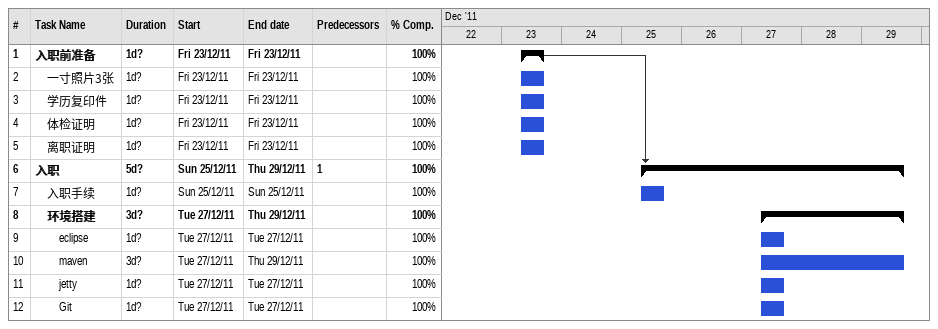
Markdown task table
| ID | Level | Task | Duration | Start | Finish | Predecessors | % complete |
|---|---|---|---|---|---|---|---|
| 1 | 1 | **入职前准备** | 1d? | 2011-12-23 | 2011-12-23 |  | 100 |
| 2 | 2 | 一寸照片3张 | 1d? | 2011-12-23 | 2011-12-23 |  | 100 |
| 3 | 2 | 学历复印件 | 1d? | 2011-12-23 | 2011-12-23 |  | 100 |
| 4 | 2 | 体检证明 | 1d? | 2011-12-23 | 2011-12-23 |  | 100 |
| 5 | 2 | 离职证明 | 1d? | 2011-12-23 | 2011-12-23 |  | 100 |
| 6 | 1 | **入职** | 5d? | 2011-12-25 | 2011-12-29 | 1 | 100 |
| 7 | 2 | 入职手续 | 1d? | 2011-12-25 | 2011-12-25 |  | 100 |
| 8 | 2 | **环境搭建** | 3d? | 2011-12-27 | 2011-12-29 |  | 100 |
| 9 | 3 | eclipse | 1d? | 2011-12-27 | 2011-12-27 |  | 100 |
| 10 | 3 | maven | 3d? | 2011-12-27 | 2011-12-29 |  | 100 |
| 11 | 3 | jetty | 1d? | 2011-12-27 | 2011-12-27 |  | 100 |
| 12 | 3 | Git | 1d? | 2011-12-27 | 2011-12-27 |  | 100 |
